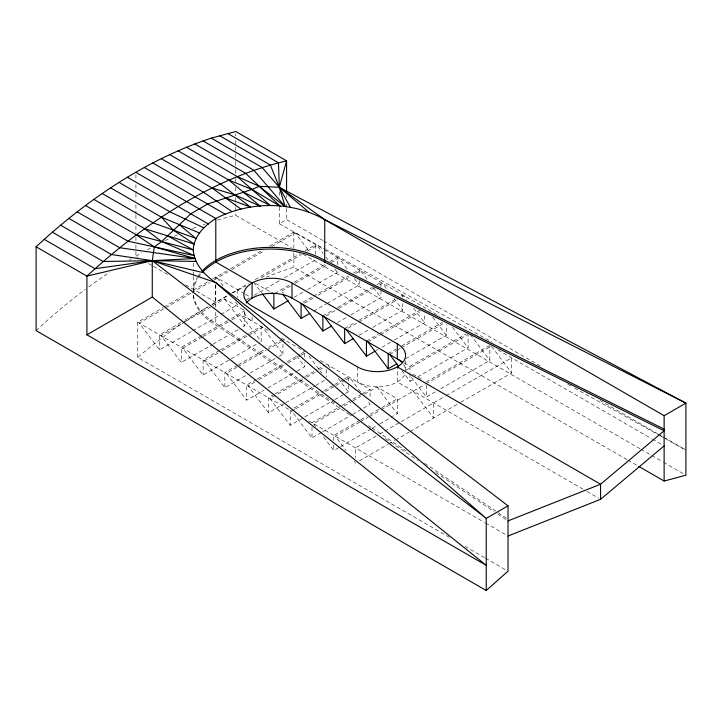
<?xml version="1.0" encoding="UTF-8"?>
<svg xmlns="http://www.w3.org/2000/svg" width="722" height="722" viewBox="0 0 722 722"><rect width="100%" height="100%" fill="white"/><g stroke="black" fill="none" stroke-linecap="round" stroke-linejoin="round"><path stroke-width="0.54" stroke-dasharray="3.61 2.71" d="M449.4 537.33L137.749 357.399L140.429 355.107A469.201 270.894 -60 0 1 207.358 307.229M279.324 207.169L279.324 223.721L286.58 219.533L322.707 240.39M137.749 357.399L137.749 322.229L163.109 307.581M164.084 307.021L189.453 292.374M193.352 290.118L207.99 281.67M212.864 278.854L226.528 270.967M230.426 268.719L261.644 250.696M269.45 246.184L293.845 232.105L439.409 316.146M190.906 293.213L139.193 323.068L159.526 349.89L191.718 331.308M191.881 292.645L209.443 282.51M214.317 279.694L227.981 271.806M231.879 269.559L264.072 250.967M271.878 246.464L295.298 232.944L309.521 251.725M180.987 322.409L159.526 334.8L159.526 349.89M184.895 320.153L208.306 306.642M212.205 304.386L227.818 295.37M231.717 293.123L248.305 283.547M255.137 279.604L300.009 253.693M304.892 250.877L315.622 244.677L315.622 254.379M185.04 321.75L160.979 335.64L181.303 362.471L212.106 344.683M186.005 321.191L211.988 306.191M212.954 305.632L224.506 298.962L244.83 310.704L244.83 325.793L241.951 327.454M261.247 277.753L301.679 254.406M307.446 251.075L317.075 245.516L323.176 253.566M192.693 330.739L220.011 314.972M220.986 314.404L237.574 304.828L234.19 300.361M246.355 299.765L250.254 297.509M254.162 295.253L279.522 280.614M284.405 277.799L315.622 259.767M201.519 335.703L181.303 347.381L181.303 362.471M202.485 335.152L227.511 320.703M231.356 318.483L244.83 310.704M274.838 293.376L290.235 284.486M294.089 282.266L324.891 264.478M329.701 261.698L337.4 257.258L337.4 264.803M202.124 337.039L182.756 348.212L203.09 375.043L230.192 359.394M203.09 336.479L231.157 320.27M232.132 319.711L240.841 314.684L268.431 330.613M290.452 286.038L280.777 291.625L283.674 293.303M295.298 283.241L326.272 265.362M331.109 262.564L338.853 258.097L348.347 270.615M213.071 344.132L238.098 329.683M294.089 297.356L303.718 291.796M307.563 289.576L337.4 272.347L337.4 270.19M219.542 350.45L203.09 359.953L203.09 375.043M220.517 349.89L248.585 333.681M249.55 333.122L261.174 326.416L261.174 341.506L240.841 314.684M303.041 302.247L312.716 296.661M313.691 296.101L348.536 275.975M353.374 273.187L359.186 269.829L359.186 275.217M218.089 352.968L204.543 360.792L224.867 387.615L246.166 375.323M221.961 350.73L248.106 335.64M249.072 335.08L262.618 327.256L282.952 354.087L279.08 356.316M304.494 303.087L313.204 298.051M318.041 295.262L349.99 276.815M355.793 273.467L360.639 270.669L367.417 279.613M231.157 358.834L259.234 342.625M313.691 311.191L326.272 303.926M327.237 303.366L359.186 284.919L359.186 280.605M237.457 365.26L224.867 372.525L224.867 387.615M238.422 364.7L264.559 349.61M268.431 347.381L281.986 339.557M322.887 315.938L333.528 309.792M337.4 307.554L372.254 287.437M377.092 284.639L380.963 282.401L380.963 286.715M236.969 367.218L226.32 373.364L246.653 400.196L264.072 390.133M237.935 366.659L266.012 350.45M266.978 349.89L280.533 342.066M281.499 341.506L284.405 339.827M326.272 315.658L337.887 308.953M338.853 308.393L374.673 287.717M379.51 284.919L382.416 283.241L387.163 289.504M250.038 373.084L275.208 358.554M337.4 322.644L347.083 317.057M350.955 314.819L380.963 297.5L380.963 291.029M256.328 379.51L246.653 385.106L246.653 400.196M257.294 378.951L283.439 363.861M287.311 361.632L299.892 354.367M300.857 353.807L304.729 351.569L304.729 356.957M344.665 328.51L355.314 322.364M359.186 320.135L395.006 299.45M400.809 296.101L402.75 294.982L402.75 298.213M254.875 382.028L248.106 385.945L268.431 412.767L284.883 403.264M258.747 379.79L286.824 363.581M287.789 363.022L300.379 355.756M301.345 355.206L306.182 352.408M348.049 328.239L357.733 322.644M358.699 322.084L397.425 299.729M402.262 296.941L404.203 295.821L406.91 299.395M267.943 387.894L296.02 371.686M296.986 371.126L304.729 366.659L304.729 362.345M359.186 335.225L368.87 329.629M372.742 327.4L402.75 310.072L402.75 303.601M274.243 394.32L268.431 397.678L268.431 412.767M275.208 393.761L304.251 377.001M305.216 376.442L316.832 369.736M317.797 369.177L324.575 365.26M366.442 341.091L378.066 334.385M379.032 333.826L419.69 310.352M302.798 379.51L269.884 398.517L290.208 425.339L333.772 400.196M306.67 377.281L318.285 370.576M319.25 370.016L326.028 366.099M367.895 341.93L379.51 335.225M380.485 334.665L420.168 311.751M285.858 402.705L314.9 385.945M315.866 385.386L326.515 379.23M376.126 350.594L378.066 349.475M381.938 347.237L390.647 342.21M394.519 339.972L424.527 322.644L424.527 312.942M294.08 408.02L323.122 391.252M324.097 390.692L333.772 385.106M334.746 384.546L343.455 379.51M344.421 378.951L348.293 376.722L348.293 381.026M388.228 353.663L395.972 349.195M401.775 345.838L442.433 322.364M294.567 409.41L291.661 411.089L311.994 437.92L321.669 432.334M295.533 408.86L321.669 393.761M325.55 391.532L335.225 385.945M336.19 385.386L344.908 380.35M345.874 379.79L349.746 377.561L360.585 391.865M389.681 354.502L396.45 350.594M397.425 350.035L400.331 348.356M401.297 347.796L443.886 323.203M334.746 399.636L344.421 394.041M345.387 393.49L348.293 391.811L348.293 385.34M405.647 358.699L446.313 335.225L446.313 324.44M311.994 422.83L341.037 406.062M342.002 405.502L361.361 394.32M362.327 393.761L370.079 389.293L370.079 398.995M404.203 362.886L410.006 366.244L466.15 333.826M340.396 408.111L313.447 423.67L315.478 426.35M344.25 405.881L351.948 401.441M352.914 400.881L360.612 396.432M364.457 394.212L376.974 386.992L397.299 398.724L397.299 413.814L393.454 416.034M406.017 370.224L467.621 334.656M322.644 431.774L351.686 415.006M352.652 414.446L370.079 404.383L367.363 400.809M401.874 370.603L410.006 381.333L413.877 379.095M417.749 376.857L468.091 347.796L468.091 334.864M359.764 420.403L333.772 435.402L333.772 440.79M360.729 419.843L366.496 416.513M370.35 414.284L380.936 408.174M381.902 407.614L397.299 398.724M426.341 381.956L488.911 345.838M359.619 422.162L335.225 436.241L346.064 450.546M360.594 421.594L368.4 417.09M369.375 416.531L380.106 410.331M381.081 409.771L424.978 384.42M425.953 383.86L491.321 346.118L511.654 372.949L458.966 403.363M323.609 437.081L333.772 450.492L339.548 447.162M340.513 446.602L371.316 428.823M372.272 428.263L379.014 424.374M379.98 423.823L392.488 416.594M411.432 377.371L426.341 397.046L435.971 391.495M440.781 388.716L489.868 360.368L489.868 345.278M376.045 436.151L355.558 447.974L355.558 457.676M379.943 433.895L383.851 431.648M384.826 431.079L445.312 396.161M446.286 395.593L511.654 357.859L511.654 372.949M359.457 460.817L387.75 444.481M388.725 443.922L394.582 440.537M395.557 439.978L409.212 432.09M410.186 431.521L457.992 403.923M626.994 459.625L293.845 267.275L291.156 268.088A469.201 270.894 -60 0 0 266.265 277.158M279.324 223.721L324.602 248.937M325.595 249.478L491.962 342.102M567.763 384.303L570.723 385.954M574.658 388.138L659.321 435.276M660.305 435.826L664.24 438.019M665.224 438.561L685.9 450.077M323.682 240.949L541.401 366.65M599.982 400.466L657.589 433.723M658.563 434.292L662.471 436.548M663.446 437.108L684.925 449.508M498.036 349.99L651.415 438.552M652.399 439.111L662.164 444.752M217.457 220.093A469.201 270.894 -60 0 1 235.76 215.337L291.417 247.475M303.132 254.234L640.008 448.732M640.983 449.292L650.748 454.932M651.722 455.492L662.462 461.692M663.446 462.261L682.967 473.533M627.969 460.185L637.743 465.825M255.48 283.313L270.976 292.257M412.794 374.131L421.504 379.167M244.451 293.71L215.797 277.167L215.797 280.443M245.408 294.26L252.095 298.123M583.069 489.209L397.299 381.956L397.299 366.866M586.959 491.456L598.637 498.198M281.336 338.058L304.729 351.569M320.324 360.576L370.079 389.293M135.926 245.029L135.926 256.211L137.875 257.33M148.588 263.521L152.486 265.768M153.461 266.328L169.047 275.326M185.599 284.883L215.797 302.319A469.201 270.894 -60 0 1 227.981 295.424M137.749 322.229L292.112 411.35M308.718 420.935L484.57 522.466M485.554 523.035L506.068 534.876M465.031 546.355L484.57 557.637M485.554 558.205L506.068 570.046M334.746 403.038L215.797 323.275A77.01 44.457 0 0 1 193.261 292.888M368.464 425.655L371.27 427.532M372.209 428.164L405.926 450.772M424.662 463.334L508.026 519.235M193.325 295.614A77.01 44.457 0 0 0 215.797 324.954L349.728 414.771M385.322 438.633L418.101 460.618M435.898 472.549L493.974 511.492M497.72 514.001L506.149 519.659M470.221 334.439L489.868 360.368M452.504 327.228L468.091 347.796M432.758 317.337L446.313 335.225M413.688 308.339L424.527 322.644M393.941 298.448L402.75 310.072M373.509 287.663L380.963 297.5M354.439 278.665L359.186 284.919M325.884 257.14L327.914 259.83M334.692 268.764L337.4 272.347M413.273 391.18L433.606 418.011L433.606 402.921M376.974 386.992L397.299 413.814M327.968 364.98L330.676 368.563M338.131 378.4L348.293 391.811M253.548 282.194L261.68 292.924M308.899 355.982L321.768 372.976M296.598 355.928L304.729 366.659M217.25 278.006L223.342 286.056M354.195 461.277L355.558 463.073M224.506 298.962L244.83 325.793M215.707 284.811L215.761 307.888M215.77 312.283L215.797 324.954M426.341 385.196L426.341 397.046M410.006 366.244L410.006 372.705M410.006 373.788L410.006 381.333M405.574 360.729L405.574 370.431A28.239 16.299 0 0 0 403.129 363.798M357.372 366.866L357.372 381.956A28.239 16.299 0 0 0 386.414 385.864A28.239 16.299 0 0 0 405.331 372.561M333.772 445.104L333.772 450.492M326.515 369.538L326.515 377.083M311.994 427.135L311.994 437.92M293.845 232.105L293.845 248.594M293.845 252.989L293.845 267.275M290.208 410.249L290.208 425.339M286.58 195.166L286.58 197.386M286.58 204.028L286.58 207.349M286.58 208.459L286.58 219.533M282.952 344.385L282.952 354.087M279.324 191.718L279.324 197.232M252.095 316.868L252.095 321.182A28.239 16.299 0 0 1 243.828 309.648M237.574 289.739L237.574 297.283M235.76 133.741L235.76 135.971M235.76 140.447L235.76 146.034M235.76 147.153L235.76 152.739M235.76 153.858L235.76 160.564M235.76 161.683L235.76 168.388M235.76 169.508L235.76 173.984M235.76 178.451L235.76 181.809M235.76 187.395L235.76 191.862M235.76 197.458L235.76 206.393M235.76 207.512L235.76 215.337M215.797 284.82L215.797 302.319A469.201 270.894 -60 0 0 212.042 304.467M193.234 263.16L193.234 270.876M193.234 271.977L193.234 275.29M193.234 276.391L193.234 290.731M135.926 174.607L135.926 180.193M135.926 184.67L135.926 192.494M135.926 193.613L135.926 200.319M135.926 204.786L135.926 213.73M135.926 214.849L135.926 221.555M135.926 226.031L135.926 232.737M135.926 237.204L135.926 240.561M135.926 256.211A469.201 270.894 -60 0 1 141.557 252.962M147.18 249.821A469.201 270.894 -60 0 1 151.864 247.294M164.968 240.634A469.201 270.894 -60 0 1 169.643 238.404M174.309 236.256A469.201 270.894 -60 0 1 178.036 234.596M192.657 228.558A469.201 270.894 -60 0 1 197.855 226.591M203.035 224.741A469.201 270.894 -60 0 1 205.102 224.019M36.1 330.613A469.201 270.894 -60 0 1 85.458 289.323M88.806 286.851A469.201 270.894 -60 0 1 109.69 272.302M129.364 260.01A469.201 270.894 -60 0 1 131.242 258.909M232.665 292.906A469.201 270.894 -60 0 1 245.769 286.291M193.234 291.832A77.01 44.457 0 0 1 197.323 277.555M197.873 276.643A77.01 44.457 0 0 1 200.463 273.042M193.433 290.352A77.01 44.457 0 0 1 197.873 278.313M198.469 277.401A77.01 44.457 0 0 1 201.185 273.837"/><path stroke-width="1.08" d="M638.717 466.385L664.123 481.051L685.9 475.22L685.9 403.129L324.765 219.641C291.733 200.824 249.379 201.248 215.797 218.477C204.597 225.661 193.983 235.769 193.234 249.92C194.245 264.144 204.461 274.956 215.707 282.609L508.026 505.824L508.026 571.174L486.24 590.497L36.1 330.613L36.1 246.78C86.766 199.94 145.393 159.932 211.293 138.146L262.113 167.486L279.324 187.305L324.765 219.641L324.701 262.077L664.123 430.79L600.578 484.227L508.026 520.914M286.58 191.844L286.58 160.844C210.634 178.912 143.777 223.928 86.92 276.12L86.92 334.8L486.24 565.344L152.27 297.076L152.27 260.66L154.318 246.915L161.665 241.554L190.906 213.721L207.783 203.974L251.942 189.435L259.279 186.312L279.324 187.305L685.9 403.129L664.123 415.701L664.123 481.051M508.026 536.004L600.578 499.317L664.123 445.88M86.92 334.8L152.27 297.076M262.357 293.818L273.873 309.025L288.313 300.686M282.807 294.314L301.101 318.456L309.81 313.42M302.554 304.206L322.887 331.028L331.597 326.001M324.331 316.777L344.665 343.609L353.374 338.573M346.118 329.349L366.442 356.181L375.16 351.154M367.895 341.93L388.228 368.752L396.938 363.726M508.026 505.824L486.24 518.396L486.24 590.497M211.293 138.146L235.76 131.503L286.58 160.844L279.324 187.305L285.172 206.591L259.279 186.312L237.222 176.556L186.402 147.207M85.458 205.49L136.287 234.83L154.318 246.915L195.202 258.539L152.27 260.66L86.92 276.12L36.1 246.78M195.861 261.427L152.27 260.66L95.024 268.71L44.204 239.361M203.559 272.726L152.27 260.66L103.183 261.499L52.354 232.159M195.202 258.539L119.644 247.727L68.825 218.387M152.27 260.66L486.24 518.396L215.707 282.609L152.27 260.66L111.387 254.505L60.567 225.165M136.287 234.83L193.234 249.92L167.504 235.796M161.232 158.641L212.051 187.982L234.605 194.75L260.281 206.212L228.856 180.103L178.036 150.763M93.824 199.38L144.644 228.721L194.552 244.162L173.307 230.137L153.037 222.836L102.217 193.496M225.535 197.855L250.317 206.97L220.463 183.911L169.643 154.571M228.856 180.103L251.942 189.435L280.208 206.212L245.561 173.262L194.732 143.922M110.628 187.855L161.448 217.196L199.705 233.053M203.559 227.692L169.878 211.79L119.058 182.449M243.251 192.061L270.245 205.463L237.222 176.556M664.123 429.112L324.701 260.398A77.01 44.457 0 0 0 201.952 271.301M227.656 133.444L278.484 162.784L279.324 187.305L290.181 206.97M219.497 135.664L270.326 165.004L279.324 187.305L308.745 211.997M203.035 140.898L253.855 170.248L285.172 206.591M324.765 219.641L664.123 415.701M152.802 162.964L203.622 192.305L231.744 211.42M144.373 167.54L225.345 214.272M135.926 172.368L215.797 218.477L215.797 262.077L252.095 283.033A28.239 16.299 0 0 1 292.031 283.033L397.299 343.816A28.239 16.299 0 0 1 397.299 366.866L600.578 484.227L600.578 499.317M127.487 177.287L208.468 224.019M290.452 297.22L402.262 361.767M271.941 292.816L273.873 293.935L273.873 309.025M77.128 211.826L127.947 241.166L194.552 255.669L161.665 241.554L144.644 228.721M212.051 187.982L241.031 209.19M179.255 224.578L195.861 238.413L173.307 230.137L161.448 217.196M389.681 354.502L398.49 366.126M397.299 343.816L397.299 358.906A28.239 16.299 0 0 1 401.793 362.282M388.228 353.663L388.228 368.752M366.442 341.091L366.442 356.181M344.665 328.51L344.665 343.609M322.887 315.938L322.887 331.028M301.101 303.366L301.101 318.456M292.031 283.033L292.031 298.123A28.239 16.299 0 0 0 246.265 303.014M252.095 298.123L252.095 283.033A28.239 16.299 0 0 0 252.095 306.092L357.372 366.866A28.239 16.299 0 0 0 397.299 366.866M203.559 271.282A77.01 44.457 0 0 1 324.701 262.077"/></g></svg>
